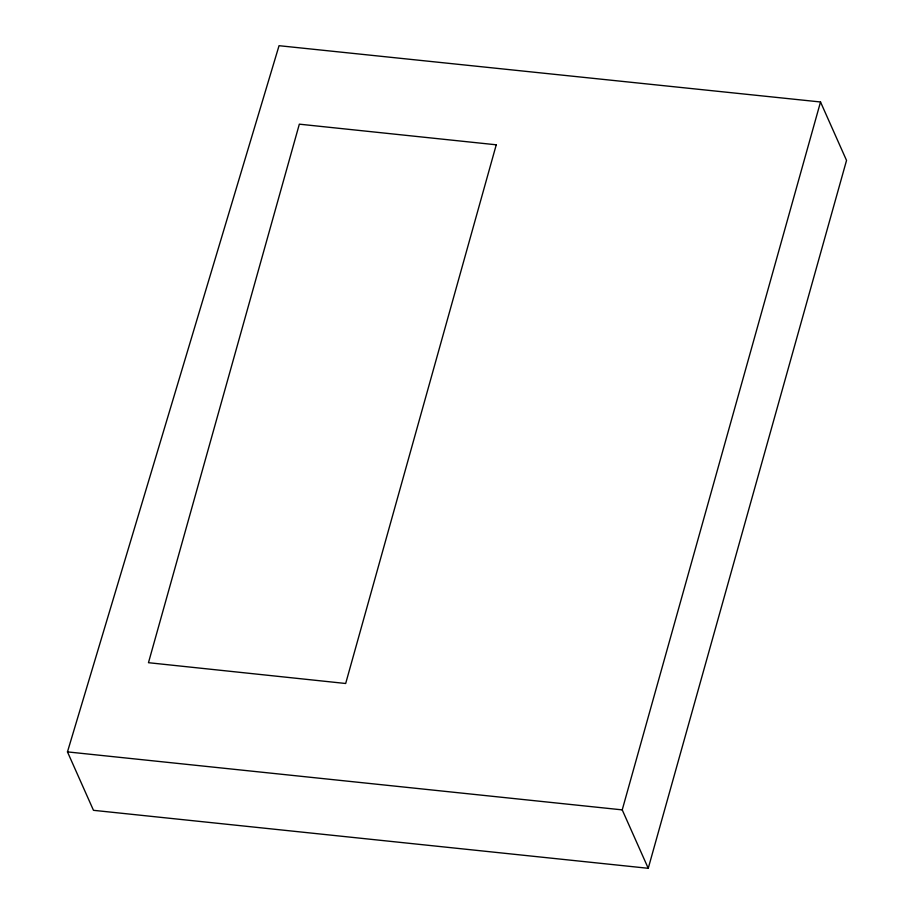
<?xml version="1.0" encoding="UTF-8"?>
<svg xmlns="http://www.w3.org/2000/svg" width="914" height="914" viewBox="0 0 914 914"><rect width="100%" height="100%" fill="white"/><g stroke="black" fill="none" stroke-linecap="round" stroke-linejoin="round"><path stroke-width="1.37" d="M648.243 868.3L622.228 809.873L820.521 101.98L279.044 45.7L67.465 751.891L93.479 810.318L648.243 868.3L846.535 160.418L820.521 101.98M67.465 751.891L622.228 809.873M496.256 144.8L345.675 683.489L148.468 662.696L299.335 124.167L496.256 144.8"/></g></svg>
